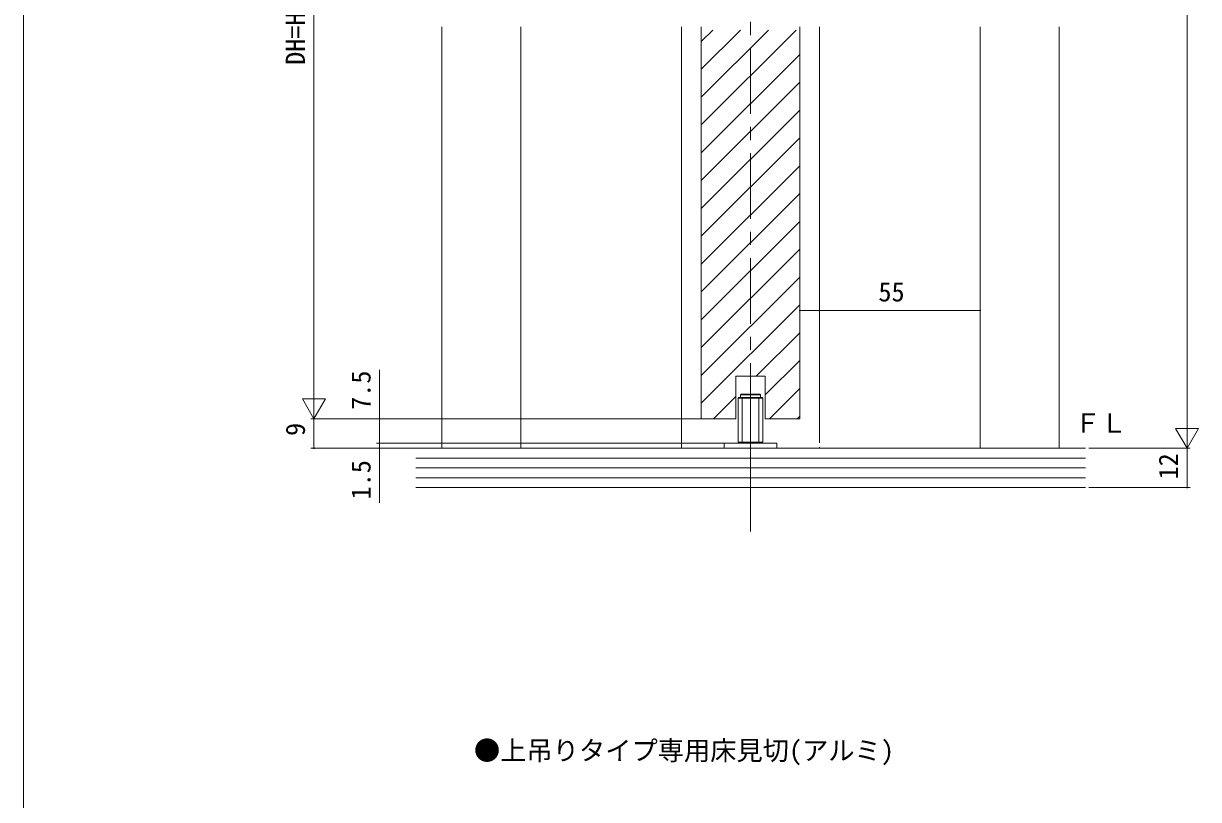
# Model space of a CAD drawing. Units: millimetres, scale not verified. Extents: x -1188 to -198, y -840 to 760.
# Drawn here: x -1188 to -830, y 29 to 265.6 of the extents above; entities that cross this region are included whole.
import ezdxf
from ezdxf.enums import TextEntityAlignment as Align

# ---------------------------------------------------------------- set-up
doc = ezdxf.new("R2010")
doc.units = ezdxf.units.MM
doc.header["$LTSCALE"] = 4
doc.linetypes.add('CHAIN1', pattern=[8, 5, -1, 1, -1])
doc.layers.add('0-1_USER1', color=4, linetype='Continuous')
for name, color, linetype, lineweight in [('0-2_YKK_ZWAK', 7, 'Continuous', 9), ('0-3_YKK_D', 6, 'Continuous', 9), ('0-5_YKK_12', 2, 'Continuous', 9), ('0-7_YSS_K', 3, 'Continuous', 9), ('0-8_YKK_13', 4, 'Continuous', 9)]:
    doc.layers.add(name, color=color, linetype=linetype, lineweight=lineweight)
doc.styles.add('ＭＳ ゴシック', font='')
doc.styles.get('ＭＳ ゴシック').set_extended_font_data('MS Gothic')

msp = doc.modelspace()

# ---------------------------------------------------------------- linework, layer by layer
at = {"layer": '0-2_YKK_ZWAK'}
msp.add_line((-1188, -840), (-1188, 720), dxfattribs=at)
at = {"layer": '0-3_YKK_D'}
for p, q in [((-833.492, 429.089), (-833.492, 143.089)), ((-1099.492, 380.089), (-1099.492, 152.093)), ((-951.492, 146.093), (-951.492, 179.093)), ((-896.492, 137.089), (-896.492, 179.093)), ((-951.492, 178.093), (-896.492, 178.093)), ((-1079.492, 145.093), (-1079.492, 159.993)), ((-1099.492, 145.093), (-1099.492, 157.217)), ((-1095.992, 151.155), (-1102.992, 151.155)), ((-1099.492, 145.093), (-1102.992, 151.155)), ((-1099.492, 145.093), (-1095.992, 151.155)), ((-833.492, 136.089), (-833.492, 148.214)), ((-978.492, 145.093), (-1100.492, 145.093)), ((-983.492, 145.093), (-1100.492, 145.093)), ((-1099.492, 145.093), (-1099.492, 136.089)), ((-979.492, 145.093), (-1080.492, 145.093)), ((-1079.492, 137.589), (-1079.492, 145.093)), ((-829.992, 142.151), (-836.992, 142.151)), ((-833.492, 136.089), (-836.992, 142.151)), ((-833.492, 136.089), (-829.992, 142.151)), ((-1057.992, 136.089), (-1100.492, 136.089)), ((-971.446, 137.589), (-1080.492, 137.589)), ((-972.492, 137.589), (-1080.492, 137.589)), ((-1063.492, 136.089), (-1080.492, 136.089)), ((-1079.492, 137.589), (-1079.492, 139.289)), ((-863.442, 136.089), (-832.492, 136.089)), ((-863.442, 136.089), (-832.492, 136.089)), ((-833.492, 136.089), (-833.492, 124.089)), ((-863.442, 124.089), (-832.492, 124.089))]:
    msp.add_line(p, q, dxfattribs=at)
msp.add_lwpolyline([(-1079.492, 137.589), (-1079.492, 136.089), (-1079.492, 119.489)], dxfattribs=at)
for centre, start, end in [((-951.492, 178.093), 0, 180), ((-951.492, 178.093), 180, 0), ((-896.492, 178.093), 0, 180), ((-896.492, 178.093), 180, 0), ((-1079.492, 145.093), 90, 270), ((-1079.492, 145.093), 270, 90), ((-1099.492, 136.089), 90, 270), ((-1099.492, 136.089), 270, 90), ((-1079.492, 137.589), 90, 270), ((-1079.492, 137.589), 90, 270), ((-1079.492, 136.089), 90, 270), ((-1079.492, 137.589), 270, 90), ((-1079.492, 137.589), 270, 90), ((-1079.492, 136.089), 270, 90), ((-833.492, 124.089), 90, 270), ((-833.492, 124.089), 270, 90)]:
    msp.add_arc(centre, 0.106, start, end, dxfattribs=at)
at = {"layer": '0-5_YKK_12', "linetype": 'CHAIN1'}
msp.add_line((-966.492, 482.056), (-966.492, 110.666), dxfattribs=at)
at = {"layer": '0-5_YKK_12'}
for p, q in [((-1060.492, 136.089), (-1060.492, 264.591)), ((-1036.492, 136.089), (-1036.492, 264.591)), ((-987.492, 136.089), (-987.492, 264.591)), ((-981.492, 145.093), (-981.492, 264.591)), ((-981.492, 234.659), (-952.56, 263.591)), ((-981.492, 243.144), (-961.045, 263.591)), ((-981.492, 251.63), (-969.53, 263.591)), ((-981.492, 260.115), (-978.016, 263.591)), ((-951.492, 145.093), (-951.492, 264.591)), ((-945.492, 137.75), (-945.492, 264.591)), ((-896.492, 136.089), (-896.492, 264.591)), ((-872.492, 136.089), (-872.492, 264.591)), ((-981.492, 226.174), (-951.492, 256.174)), ((-981.492, 217.689), (-951.492, 247.689)), ((-981.492, 209.203), (-951.492, 239.203)), ((-981.492, 200.718), (-951.492, 230.718)), ((-981.492, 192.233), (-951.492, 222.233)), ((-981.492, 183.747), (-951.492, 213.747)), ((-981.492, 175.262), (-951.492, 205.262)), ((-981.492, 166.777), (-951.492, 196.777)), ((-981.492, 158.292), (-951.492, 188.292)), ((-981.492, 149.806), (-951.492, 179.806)), ((-964.72, 158.093), (-951.492, 171.321)), ((-961.992, 152.336), (-951.492, 162.836)), ((-970.992, 158.093), (-961.992, 158.093)), ((-970.992, 145.093), (-970.992, 158.093)), ((-961.992, 145.093), (-961.992, 158.093)), ((-960.75, 145.093), (-951.492, 154.35)), ((-977.72, 145.093), (-970.992, 151.821)), ((-981.492, 145.093), (-970.992, 145.093)), ((-961.992, 145.093), (-951.492, 145.093)), ((-952.264, 145.093), (-951.492, 145.865)), ((-945.492, 136.452), (-945.492, 136.089))]:
    msp.add_line(p, q, dxfattribs=at)
at = {"layer": '0-7_YSS_K'}
for p, q in [((-963.992, 136.089), (-1068.51, 136.089)), ((-864.442, 136.089), (-963.992, 136.089)), ((-1068.51, 133.089), (-963.992, 133.089)), ((-963.992, 133.089), (-864.442, 133.089)), ((-1068.51, 130.089), (-963.992, 130.089)), ((-963.992, 130.089), (-864.442, 130.089)), ((-1068.51, 127.089), (-963.992, 127.089)), ((-963.992, 127.089), (-864.442, 127.089)), ((-864.442, 124.089), (-1068.51, 124.089))]:
    msp.add_line(p, q, dxfattribs=at)
at = {"layer": '0-8_YKK_13'}
for p, q in [((-970.242, 151.389), (-970.042, 151.589)), ((-970.242, 151.389), (-970.242, 137.989)), ((-962.742, 151.389), (-970.242, 151.389)), ((-962.942, 151.589), (-970.042, 151.589)), ((-969.492, 152.389), (-969.292, 152.589)), ((-969.492, 152.389), (-969.492, 151.589)), ((-969.292, 152.589), (-963.692, 152.589)), ((-968.992, 151.589), (-968.992, 137.589)), ((-963.992, 151.589), (-963.992, 137.589)), ((-963.492, 152.389), (-963.692, 152.589)), ((-962.742, 151.389), (-962.942, 151.589)), ((-962.742, 151.389), (-962.742, 137.989)), ((-966.492, 148.014), (-966.492, 127.257)), ((-974.492, 137.589), (-974.492, 136.089)), ((-958.492, 137.589), (-974.492, 137.589)), ((-974.492, 136.089), (-958.492, 136.089)), ((-970.042, 137.789), (-970.242, 137.989)), ((-962.742, 137.989), (-970.242, 137.989)), ((-962.942, 137.789), (-970.042, 137.789)), ((-962.942, 137.789), (-962.742, 137.989)), ((-958.492, 136.089), (-958.492, 137.589))]:
    msp.add_line(p, q, dxfattribs=at)
msp.add_lwpolyline([(-969.492, 152.389), (-963.492, 152.389), (-963.492, 151.589)], dxfattribs=at)

# ---------------------------------------------------------------- texts
at = {"layer": '0-1_USER1', "style": 'ＭＳ ゴシック'}
msp.add_text('●上吊りタイプ専用床見切(アルミ)', height=5.865, dxfattribs=at).set_placement((-1050.765, 39.237), align=Align.BOTTOM_LEFT)
at = {"layer": '0-3_YKK_D', "color": 4, "style": 'ＭＳ ゴシック'}
for s, p in [('DH=H-58', (-1100.492, 252.971)), ('7.5', (-1080.492, 147.792)), ('9', (-1100.492, 139.841)), ('12', (-834.492, 126.569)), ('1.5', (-1080.492, 120.489))]:
    msp.add_text(s, height=5.865, rotation=90, dxfattribs=at).set_placement(p, align=Align.BOTTOM_LEFT)
msp.add_text('55', height=5.865, dxfattribs=at).set_placement((-927.512, 179.093), align=Align.BOTTOM_LEFT)
at = {"layer": '0-7_YSS_K', "color": 4, "style": 'ＭＳ ゴシック'}
msp.add_text('ＦＬ', height=5.865, dxfattribs=at).set_placement((-867.779, 139.089), align=Align.BOTTOM_LEFT)

doc.saveas('drawing.dxf')
